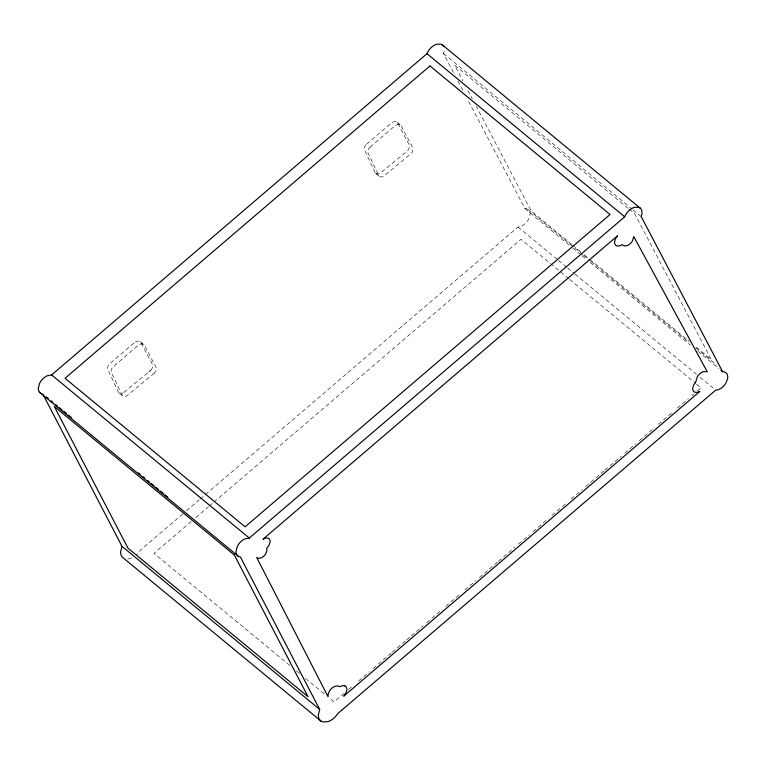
<?xml version="1.0" encoding="UTF-8"?>
<svg xmlns="http://www.w3.org/2000/svg" width="766" height="766" viewBox="0 0 766 766"><rect width="100%" height="100%" fill="white"/><g stroke="black" fill="none" stroke-linecap="round" stroke-linejoin="round"><path stroke-width="0.57" stroke-dasharray="3.83 2.87" d="M453.491 72.511L443.524 53.515L444.203 50.996A10.915 7.047 -50.5 0 0 444.28 48.651M133.868 343.091L109.864 363.639A4.73 3.054 -50.5 0 0 107.719 369.404L118.424 392.048A5.889 3.801 -50.5 0 0 123.269 392.872M366.598 144.161L390.603 123.623A6.501 4.194 -50.5 0 1 397.784 123.048L409.168 144.822A5.419 3.495 -50.5 0 1 407.541 150.778L380.013 173.413A5.889 3.801 -50.5 0 1 375.149 172.589M370.131 147.072L394.136 126.534A6.501 4.194 -50.5 0 1 401.307 125.969M182.825 513.881L140.14 550.409A13.989 9.029 -50.5 0 1 136.578 554.689M186.464 510.769L199.179 499.882M200.089 499.106L204.627 495.219M205.537 494.443L517.998 227.042L520.152 226.698A10.791 6.961 -50.5 0 0 528.147 220.062L529.948 215.284A10.322 6.664 -50.5 0 0 526.845 208.859L524.93 208.591L467.892 99.934M191.241 521.512L153.995 553.387L289.95 665.558M195.78 517.625L208.505 506.738M209.405 505.962L213.044 502.85M213.953 502.075L521.014 239.298L568.784 278.709M344.039 693.393L334.043 701.943L329.457 698.152M348.578 689.505L353.126 685.618M358.574 680.945L369.48 671.619M373.109 668.507L391.282 652.958M392.192 652.182L405.817 640.52M406.727 639.744L410.356 636.632M411.265 635.857L423.071 625.755M426.71 622.643L442.154 609.43M445.783 606.318L459.418 594.655M464.866 589.992L475.763 580.657M479.401 577.554L497.565 562.005M498.475 561.219L514.829 547.23M518.467 544.119L529.363 534.792M533.002 531.681L548.446 518.467M552.075 515.355L565.701 503.693M571.158 499.03L582.055 489.704M585.693 486.592L603.857 471.042M604.767 470.267L621.121 456.268M624.75 453.156L635.656 443.83M639.284 440.718L654.729 427.505M658.367 424.393L671.993 412.73M677.441 408.067L688.347 398.741M691.976 395.629L693.795 394.078M697.433 390.966L701.062 387.855L696.466 384.063M148.939 371.797L150.806 370.256A5.573 3.6 -50.5 0 1 148.939 371.797L123.278 392.891M154.339 373.176L126.802 395.802A5.889 3.801 -50.5 0 1 121.938 394.978L111.271 372.305A4.73 3.054 -50.5 0 1 113.397 366.569L137.392 346.002A6.501 4.194 -50.5 0 1 144.573 345.437L155.958 367.201A5.419 3.495 -50.5 0 1 154.33 373.166M127.788 559.036L130.421 558.481A13.989 9.029 -50.5 0 0 133.121 557.246M443.524 53.515L632.027 209.051M632.946 209.807L641.228 216.634M628.244 208.371L454.621 65.129L462.942 80.985M629.154 209.128L634.669 213.676L711.279 359.589L694.743 345.945M571.647 244.383L531.221 211.033L476.27 106.359M572.566 245.149L580.829 251.966M584.506 255.001L689.228 341.397M528.396 209.75L582.648 254.513M583.568 255.27L590.002 260.584M590.921 261.34L689.314 342.526M695.748 347.831L716.899 365.286M524.93 208.591L571.829 247.284M572.748 248.04L581.03 254.867M581.949 255.624L586.545 259.425M590.222 262.451L690.453 345.15M697.807 351.221L718.958 368.666M397.037 122.196L400.561 125.117M517.998 227.042L557.543 259.664M558.462 260.43L566.735 267.257M567.654 268.014L574.088 273.328M575.007 274.084L696.39 374.229M700.067 377.265L715.703 390.162M569.703 279.475L695.557 383.306M375.934 173.528L379.467 176.439M140.293 341.674L143.826 344.585M119.19 393.006L122.723 395.917M296.385 670.863L300.052 673.898M305.567 678.446L325.78 695.116M467.94 90.503L472.383 98.958M457.924 80.947L462.903 90.436M401.279 125.988L412.692 147.733A5.419 3.495 -50.5 0 1 411.074 153.688L383.546 176.324A5.889 3.801 -50.5 0 1 378.682 175.5L368.015 152.827A4.73 3.054 -50.5 0 1 370.141 147.091M375.168 172.57L364.482 149.916A4.73 3.054 -50.5 0 1 366.608 144.18M150.797 370.256A5.419 3.495 -50.5 0 0 152.444 364.281L141.011 342.555A6.501 4.194 -50.5 0 0 133.878 343.12"/><path stroke-width="1.15" d="M42.752 393.954L121.966 546.302L120.607 551.989A13.357 8.617 -50.5 0 0 123.374 558.041L321.078 721.151L323.099 722.003L328.126 721.601A13.989 9.029 -50.5 0 0 337.844 713.529L715.703 390.162L717.847 389.808A10.791 6.961 -50.5 0 0 725.852 383.182L727.652 378.404A10.322 6.664 -50.5 0 0 724.55 371.979L722.635 371.702L720.796 370.189M39.497 392.249L238.619 556.528L240.457 557.073L319.671 709.412L318.311 715.109A13.357 8.617 -50.5 0 0 321.078 721.151M40.914 393.408A10.667 6.884 -50.5 0 1 38.3 388.458L39.478 383.584L40.885 381.152A11.184 7.22 -50.5 0 1 47.157 375.78L51.6 374.938L426.988 53.687L428.232 51.159A11.413 7.363 -50.5 0 1 436.716 44.198L440.996 44.16A10.915 7.047 -50.5 0 1 443.734 46.649M238.619 556.528A10.667 6.884 -50.5 0 1 236.005 551.568L237.182 546.704L238.59 544.272A11.184 7.22 -50.5 0 1 244.861 538.9L249.304 538.048L624.692 216.807L625.937 214.279A11.413 7.363 -50.5 0 1 634.42 207.318L638.7 207.27A10.915 7.047 -50.5 0 1 641.908 214.116L641.228 216.634L722.635 371.702M344.997 685.934L342.526 685.618L339.664 686.709L337.5 685.876L334.761 686.384A8.196 5.285 -50.5 0 0 329.639 690.769L328.241 693.814L328.02 696.677L256.696 557.476L258.669 558.337L261.244 557.84A7.105 4.586 -50.5 0 0 265.888 553.521L266.932 550.658L266.731 548.159L268.933 545.449L270.034 542.414A6.951 4.481 -50.5 0 0 268.234 538.192L265.754 538L262.939 539.264L617.597 235.746L615.519 238.666L614.6 241.769A7.392 4.768 -50.5 0 0 616.754 245.896L619.359 245.982L622.26 244.632L624.022 245.848L626.502 245.8A7.65 4.931 -50.5 0 0 632.524 240.792L633.721 236.512L707.267 371.788L703.657 371.587A8.589 5.544 -50.5 0 0 697.424 376.46L695.643 382.196L693.67 385.02L692.761 388.017A7.459 4.807 -50.5 0 0 694.657 392.163L697.07 392.46L699.865 391.416L343.743 696.179L345.849 693.326L346.854 690.243A7.497 4.835 -50.5 0 0 344.997 685.924M442.614 45.108L640.319 208.228M426.988 53.687L624.692 216.807M51.6 374.938L249.304 538.048M46.429 396.989L48.268 398.502M51.025 400.781L52.864 402.303M55.621 404.572L57.46 406.095M59.298 407.608L62.065 409.887M63.904 411.399L66.661 413.678M68.5 415.201L71.257 417.47M138.387 472.861L140.226 474.374M142.983 476.653L144.822 478.166M147.579 480.445L149.418 481.958M151.256 483.48L154.014 485.759M155.852 487.272L158.61 489.551M160.448 491.063L163.215 493.342M165.054 494.855L167.811 497.134M121.966 546.302L319.671 709.412M429.994 65.943L65.033 378.27L245.091 526.826L610.052 214.499L429.994 65.943M234.348 555.015L54.29 406.468L127.97 548.15L308.028 696.706L234.348 555.015"/></g></svg>
